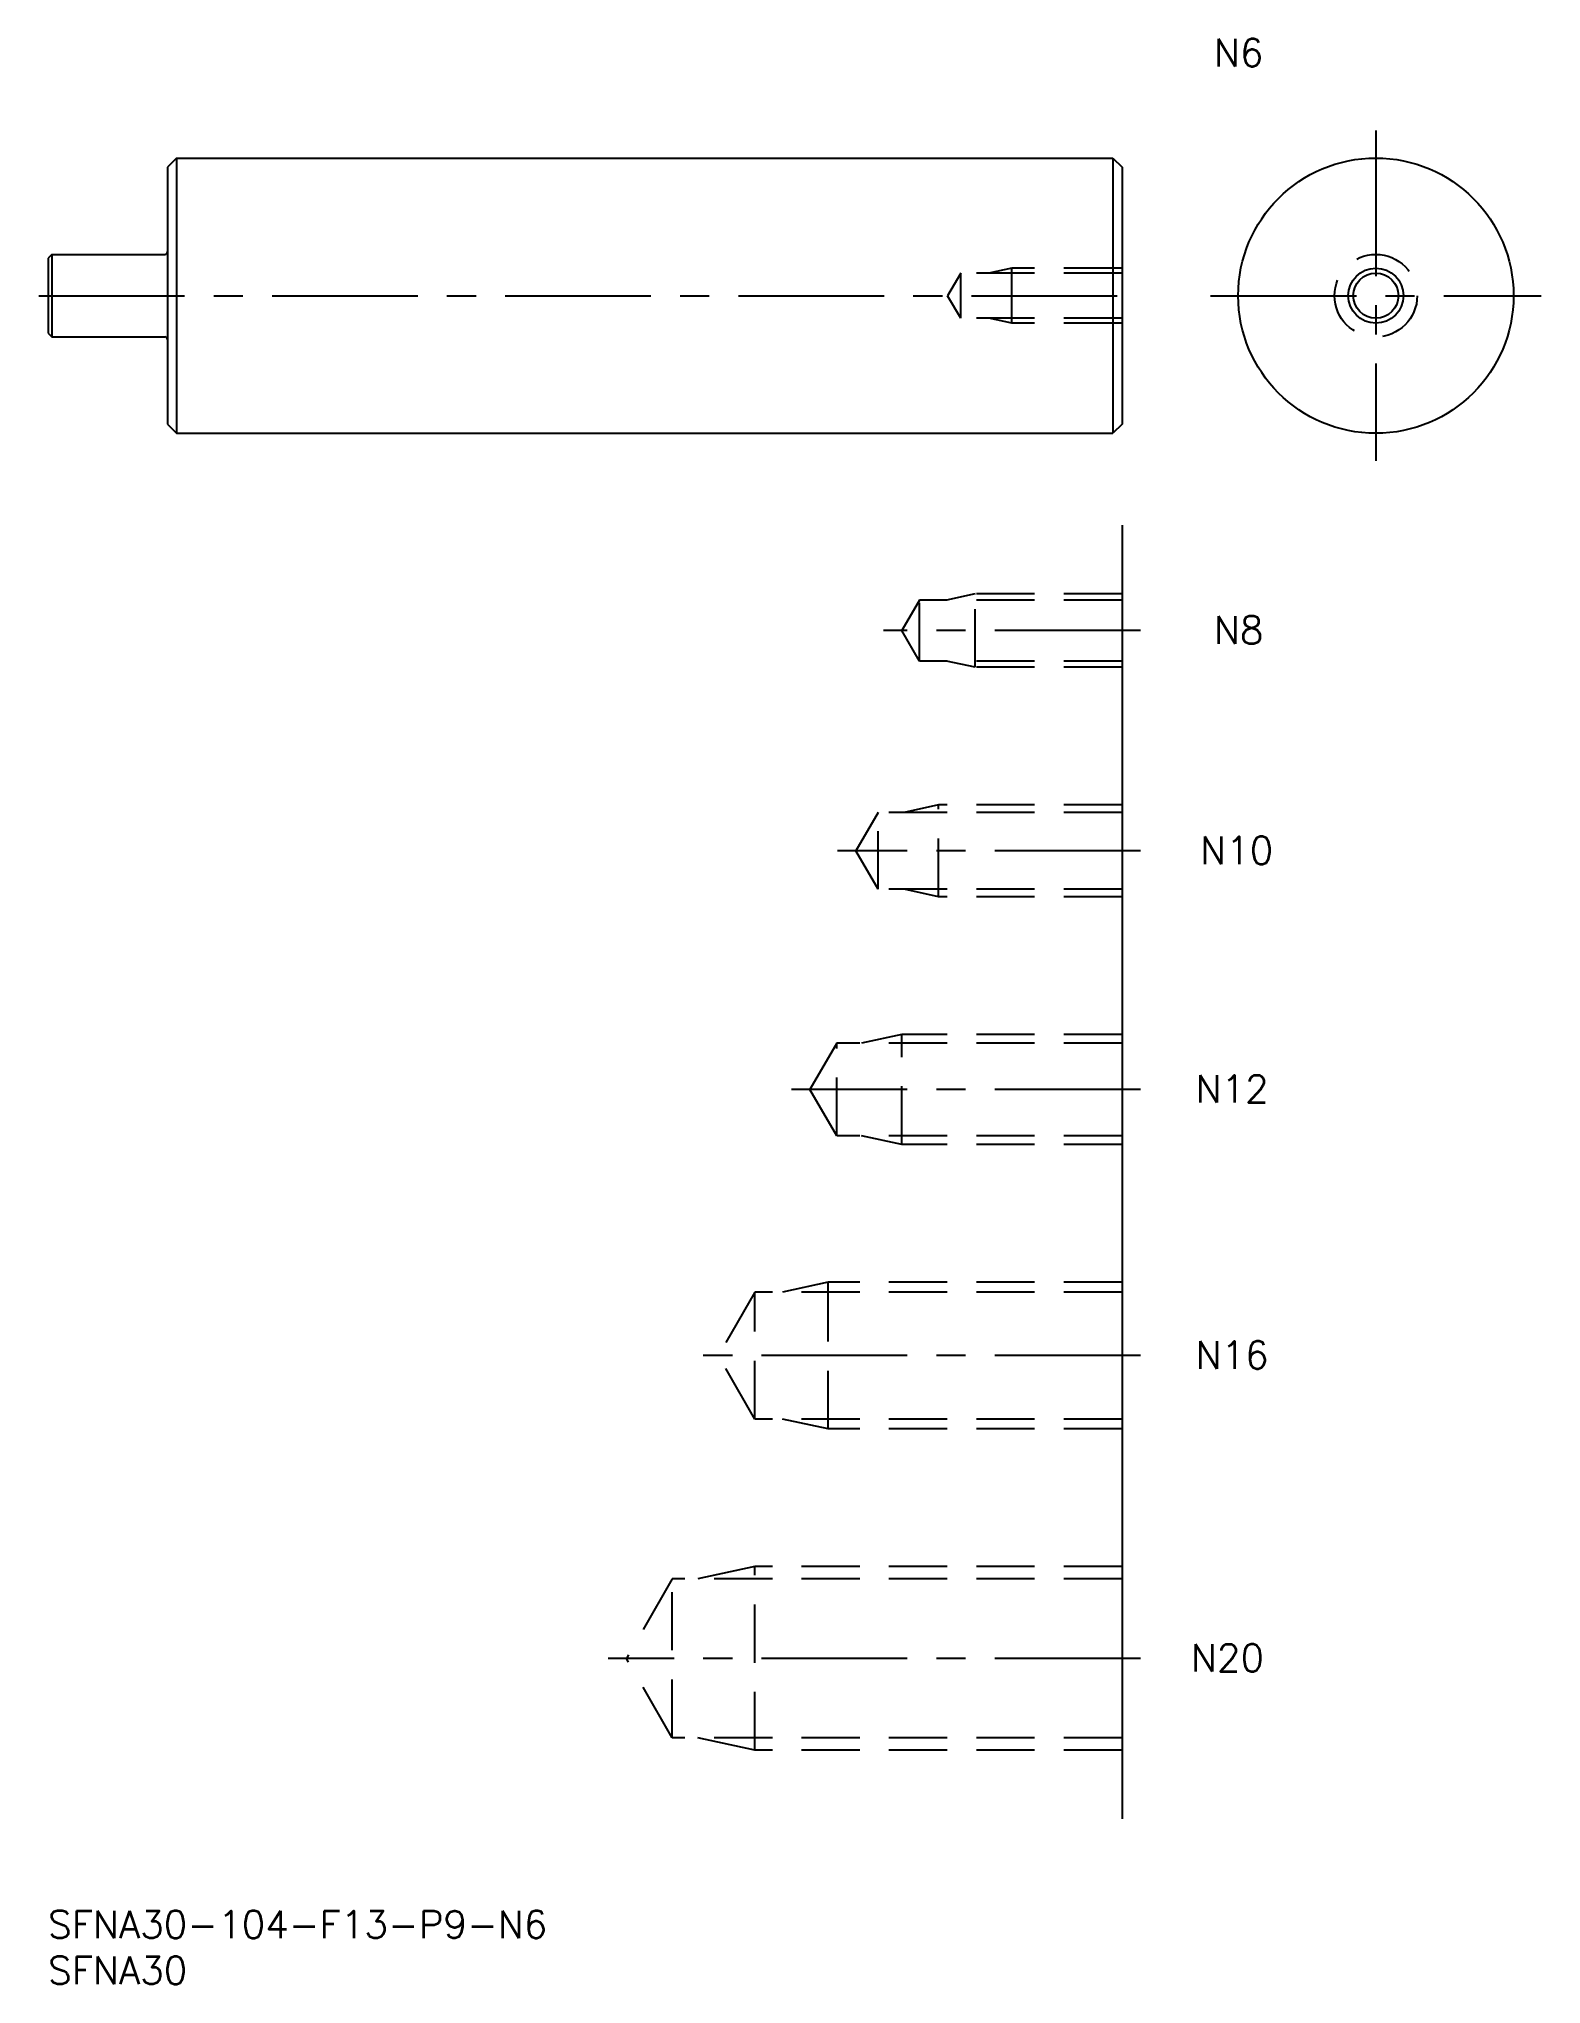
# Model space of a CAD drawing. Extents: x -1 to 163, y -8 to 204.
import ezdxf

# ---------------------------------------------------------------- set-up
doc = ezdxf.new("R2010")
doc.units = 0
doc.header["$LTSCALE"] = 0.5
doc.linetypes.add('CENTER', pattern=[50.8, 31.75, -6.35, 6.35, -6.35])
doc.linetypes.add('DASHED', pattern=[19.05, 12.7, -6.35])
for name, color, linetype in [('MSM_CENTER', 1, 'CENTER'), ('MSM_CONTINUOUS', 7, 'CONTINUOUS'), ('MSM_DASHED', 4, 'DASHED'), ('MSM_NARROW', 5, 'CONTINUOUS'), ('MSM_PART_NUMBER', 7, 'CONTINUOUS')]:
    doc.layers.add(name, color=color, linetype=linetype)
doc.styles.get("Standard").update_dxf_attribs({"font": 'txt.shx', "height": 3, "bigfont": 'bigfont.shx'})

# ---------------------------------------------------------------- blocks, each defined once
blk = doc.blocks.new('*U4')
at = {"layer": 'MSM_PART_NUMBER'}
blk.add_text('SFNA30-104-F13-P9-N6', height=3, dxfattribs=at).set_placement((0, -3))
blk = doc.blocks.new('*U5')
at = {"layer": 'MSM_PART_NUMBER'}
blk.add_text('SFNA30', height=3, dxfattribs=at).set_placement((0, -8))
blk = doc.blocks.new('*U6')
at = {"layer": 'MSM_PART_NUMBER'}
blk.add_text('N20', height=3, dxfattribs=at).set_placement((124.5, 26.06))
blk = doc.blocks.new('*U7')
at = {"layer": 'MSM_PART_NUMBER'}
blk.add_text('N16', height=3, dxfattribs=at).set_placement((125, 59.06))
blk = doc.blocks.new('*U8')
at = {"layer": 'MSM_PART_NUMBER'}
blk.add_text('N12', height=3, dxfattribs=at).set_placement((125, 88.06))
blk = doc.blocks.new('*U9')
at = {"layer": 'MSM_PART_NUMBER'}
blk.add_text('N10', height=3, dxfattribs=at).set_placement((125.5, 114.06))
blk = doc.blocks.new('*U10')
at = {"layer": 'MSM_PART_NUMBER'}
blk.add_text('N8', height=3, dxfattribs=at).set_placement((127, 138.06))
blk = doc.blocks.new('*U11')
at = {"layer": 'MSM_PART_NUMBER'}
blk.add_text('N6', height=3, dxfattribs=at).set_placement((127, 200.98))

msp = doc.modelspace()

# ---------------------------------------------------------------- linework, layer by layer
at = {"layer": 'MSM_CENTER'}
for p, q in [((144.65, 194), (144.65, 158)), ((-1, 176), (118, 176)), ((126.65, 176), (162.65, 176)), ((119, 139.5), (91, 139.5)), ((119, 115.5), (86, 115.5)), ((119, 89.5), (81, 89.5)), ((119, 60.5), (71, 60.5)), ((119, 27.5), (61, 27.5))]:
    msp.add_line(p, q, dxfattribs=at)
at = {"layer": 'MSM_CONTINUOUS'}
for p, q in [((14, 191), (13, 190)), ((14, 191), (14, 161)), ((14, 191), (116, 191)), ((116, 191), (116, 161)), ((116, 191), (117, 190)), ((13, 190), (13, 162)), ((117, 190), (117, 162)), ((0.4, 180.5), (0, 180.1)), ((0.4, 180.5), (0.4, 171.5)), ((0.4, 180.5), (12.7, 180.5)), ((0, 180.1), (0, 171.9)), ((0, 171.9), (0.4, 171.5)), ((0.4, 171.5), (12.7, 171.5)), ((13, 162), (14, 161)), ((117, 162), (116, 161)), ((14, 161), (116, 161)), ((117, 151), (117, 10))]:
    msp.add_line(p, q, dxfattribs=at)
for radius in [15, 2.46]:
    msp.add_circle((144.65, 176), radius, dxfattribs=at)
for centre, start, end in [((12.7, 180.8), 270, 0), ((12.7, 171.2), 0, 90)]:
    msp.add_arc(centre, 0.3, start, end, dxfattribs=at)
at = {"layer": 'MSM_DASHED'}
for p, q in [((99.42, 178.46), (98, 176)), ((117, 178.46), (99.42, 178.46)), ((99.42, 173.54), (99.42, 178.46)), ((105, 179), (102.5, 178.46)), ((117, 179), (105, 179)), ((105, 173), (105, 179)), ((99.42, 173.54), (98, 176)), ((117, 173.54), (99.42, 173.54)), ((105, 173), (102.5, 173.54)), ((117, 173), (105, 173)), ((94.92, 142.82), (93, 139.5)), ((94.92, 136.18), (94.92, 142.82)), ((117, 142.82), (94.92, 142.82)), ((101, 143.5), (97.87, 142.82)), ((101, 135.5), (101, 143.5)), ((117, 143.5), (101, 143.5)), ((94.92, 136.18), (93, 139.5)), ((117, 136.18), (94.92, 136.18)), ((101, 135.5), (97.87, 136.18)), ((117, 135.5), (101, 135.5)), ((90.42, 119.69), (88, 115.5)), ((90.42, 111.31), (90.42, 119.69)), ((117, 119.69), (90.42, 119.69)), ((97, 120.5), (93.25, 119.69)), ((97, 110.5), (97, 120.5)), ((117, 120.5), (97, 120.5)), ((90.42, 111.31), (88, 115.5)), ((117, 111.31), (90.42, 111.31)), ((97, 110.5), (93.25, 111.31)), ((117, 110.5), (97, 110.5)), ((93, 95.5), (88.62, 94.55)), ((93, 83.5), (93, 95.5)), ((117, 95.5), (93, 95.5)), ((85.92, 94.55), (83, 89.5)), ((85.92, 84.45), (85.92, 94.55)), ((117, 94.55), (85.92, 94.55)), ((85.92, 84.45), (83, 89.5)), ((117, 84.45), (85.92, 84.45)), ((93, 83.5), (88.62, 84.45)), ((117, 83.5), (93, 83.5)), ((85, 68.5), (80, 67.42)), ((85, 52.5), (85, 68.5)), ((117, 68.5), (85, 68.5)), ((76.99, 67.42), (73, 60.5)), ((76.99, 53.58), (76.99, 67.42)), ((117, 67.42), (76.99, 67.42)), ((76.99, 53.58), (73, 60.5)), ((117, 53.58), (76.99, 53.58)), ((85, 52.5), (80, 53.58)), ((117, 52.5), (85, 52.5)), ((67.99, 36.15), (63, 27.5)), ((117, 36.15), (67.99, 36.15)), ((67.99, 18.85), (67.99, 36.15)), ((77, 37.5), (70.75, 36.15)), ((117, 37.5), (77, 37.5)), ((77, 17.5), (77, 37.5)), ((67.99, 18.85), (63, 27.5)), ((117, 18.85), (67.99, 18.85)), ((77, 17.5), (70.75, 18.85)), ((117, 17.5), (77, 17.5))]:
    msp.add_line(p, q, dxfattribs=at)
msp.add_circle((144.65, 176), 4.5, dxfattribs=at)
at = {"layer": 'MSM_NARROW'}
msp.add_circle((144.65, 176), 3, dxfattribs=at)

# ---------------------------------------------------------------- block references
at = {"layer": 'MSM_CONTINUOUS'}
for name in ['*U11', '*U10', '*U9', '*U8', '*U7', '*U6', '*U4', '*U5']:
    msp.add_blockref(name, (0, 0), dxfattribs=at)

doc.saveas('drawing.dxf')
